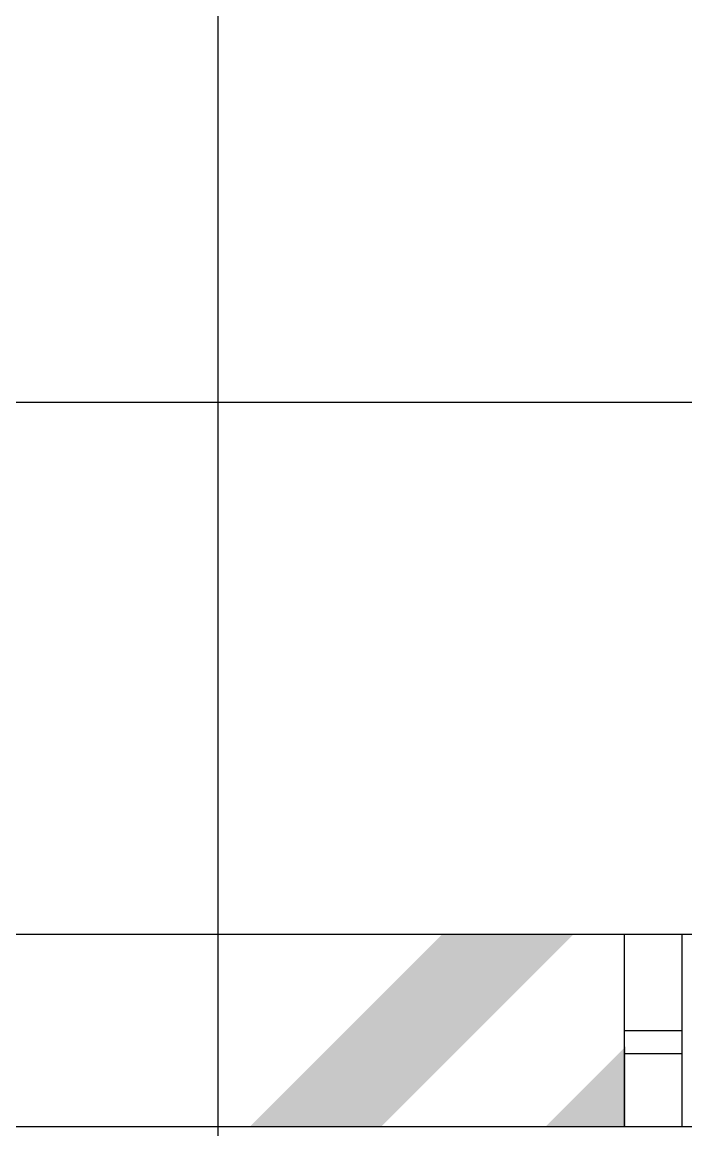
# Model space of a CAD drawing. Extents: x 493 to 5110, y 5009 to 8926.
# Drawn here: x 2154 to 2844, y 6900 to 8052 of the extents above; entities that cross this region are included whole.
import ezdxf

# ---------------------------------------------------------------- set-up
doc = ezdxf.new("R2010")
doc.units = 0
doc.header["$LTSCALE"] = 100
doc.header["$MEASUREMENT"] = 0
for name, color, linetype in [('4', 4, 'CONTINUOUS'), ('7', 7, 'CONTINUOUS'), ('BH', 3, 'CONTINUOUS'), ('TEXT', 3, 'CONTINUOUS')]:
    doc.layers.add(name, color=color, linetype=linetype)

msp = doc.modelspace()

# ---------------------------------------------------------------- hatches: boundary and pattern name
at = {"layer": 'BH', "ltscale": 5}
h = msp.add_hatch(dxfattribs=at)
h.set_pattern_fill('AR-SAND,_O', color=256, scale=8)
h.set_pattern_definition([(37.5, (-84885.246, -30616.47), (-0.5039469, 15.4145902), [0, -12.16, 0, -13.6, 0, -13]), (7.5, (-84885.246, -30616.47), (14.1582136, 22.5771685), [0, -6.56, 0, -10.96, 0, -4.2]), (327.5, (-84895.086, -30616.47), (24.9131349, 0.0452724), [0, -4, 0, -14.4, 0, -18.8]), (317.5, (-84895.086, -30616.47), (24.049013, 7.0214045), [0, -2, 0, -9.44, 0, -10.8])])
h.paths.add_polyline_path([(1077.7, 7103.4), (991.6, 7103.4), (991.6, 7017.3)])
h.paths.add_polyline_path([(1643.2, 7103.4), (1560.7, 7103.4), (1360.7, 6903.4), (1443.2, 6903.4)])
h.paths.add_polyline_path([(1867.3, 7044.8), (1867.3, 7103.4), (1808.1, 7103.4), (1608.1, 6903.4), (1726, 6903.4)])
h.paths.add_polyline_path([(1867.3, 6944.6), (1826.1, 6903.4), (1867.3, 6903.4)], flags=17)
h.paths.add_polyline_path([(1926, 7103.4), (1902.3, 7103.4), (1902.3, 7079.8)], flags=17)
h.paths.add_polyline_path([(2102.7, 7103.4), (2026.1, 7103.4), (1902.3, 6979.6), (1902.3, 6903.4), (1902.7, 6903.4)])
h.paths.add_polyline_path([(2727.1, 7103.4), (2590.4, 7103.4), (2390.4, 6903.4), (2527.1, 6903.4)])
h.paths.add_polyline_path([(2781.6, 6987.1), (2697.9, 6903.4), (2781.6, 6903.4)])

# ---------------------------------------------------------------- linework, layer by layer
at = {"layer": '4', "ltscale": 5}
for p, q in [((1902.3, 7103.4), (2883.8, 7103.4)), ((2779.8, 6903.4), (2779.8, 7103.4)), ((1902.3, 6903.4), (2883.8, 6903.4))]:
    msp.add_line(p, q, dxfattribs=at)
at = {"layer": '7'}
msp.add_line((2839.8, 6903.4), (2839.8, 7103.4), dxfattribs=at)
at = {"layer": '7', "ltscale": 5}
for p, q in [((2779.8, 7003.4), (2839.8, 7003.4)), ((2779.8, 6979.4), (2839.8, 6979.4))]:
    msp.add_line(p, q, dxfattribs=at)
at = {"layer": 'TEXT'}
msp.add_line((826.1, 7656.7), (4899.9, 7656.7), dxfattribs=at)
msp.add_lwpolyline([(2357.4, 5558.1), (2357.4, 8402.1), (2513.6, 8402.1)], dxfattribs=at)

doc.saveas('drawing.dxf')
